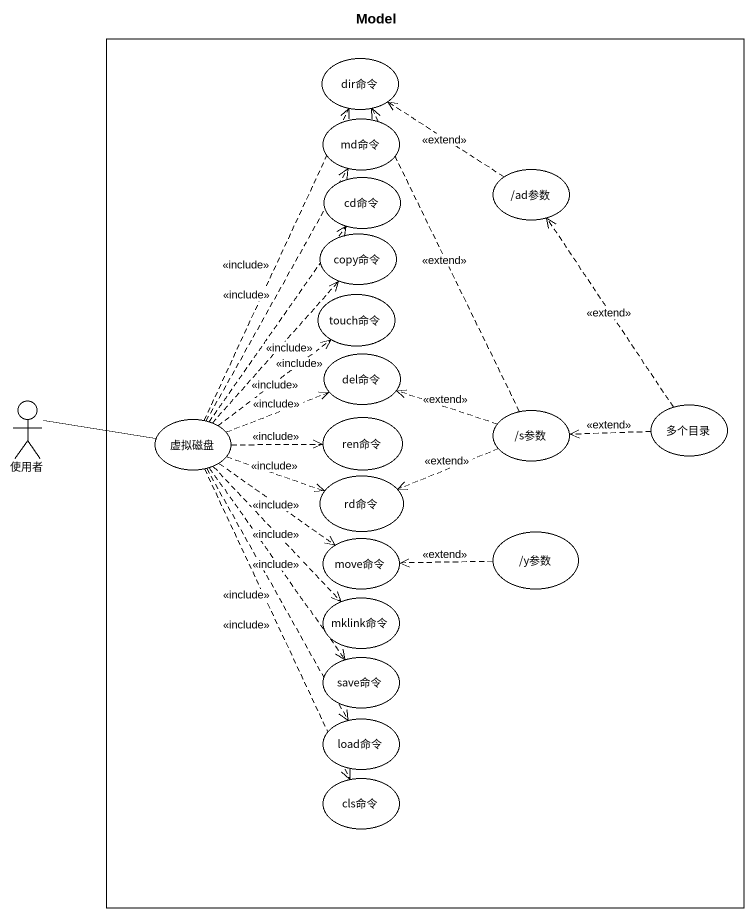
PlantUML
@startuml
title Model
rectangle " " as rectangle1 {
  usecase dir命令
  usecase md命令
  usecase cd命令
  usecase "/ad参数" as ad参数
  usecase copy命令
  usecase touch命令
  usecase del命令
  usecase 虚拟磁盘
  usecase ren命令
  usecase "/s参数" as s参数
  usecase 多个目录
  usecase rd命令
  usecase move命令
  usecase "/y参数" as y参数
  usecase mklink命令
  usecase save命令
  usecase load命令
  usecase cls命令
}
actor 使用者
ad参数 .up.> dir命令 : <<extend>>
虚拟磁盘 .up.> dir命令 : <<include>>
虚拟磁盘 .up.> md命令 : <<include>>
虚拟磁盘 .up.> cd命令 : <<include>>
虚拟磁盘 .up.> copy命令 : <<include>>
虚拟磁盘 .up.> touch命令 : <<include>>
虚拟磁盘 .right.> del命令 : <<include>>
虚拟磁盘 -left- 使用者
虚拟磁盘 .right.> ren命令 : <<include>>
虚拟磁盘 .right.> rd命令 : <<include>>
虚拟磁盘 ..> move命令 : <<include>>
虚拟磁盘 ..> mklink命令 : <<include>>
虚拟磁盘 ..> save命令 : <<include>>
虚拟磁盘 ..> load命令 : <<include>>
虚拟磁盘 ..> cls命令 : <<include>>
s参数 .up.> dir命令 : <<extend>>
s参数 .left.> del命令 : <<extend>>
s参数 .left.> rd命令 : <<extend>>
多个目录 .up.> ad参数 : <<extend>>
多个目录 .left.> s参数 : <<extend>>
y参数 .left.> move命令 : <<extend>>
@enduml
